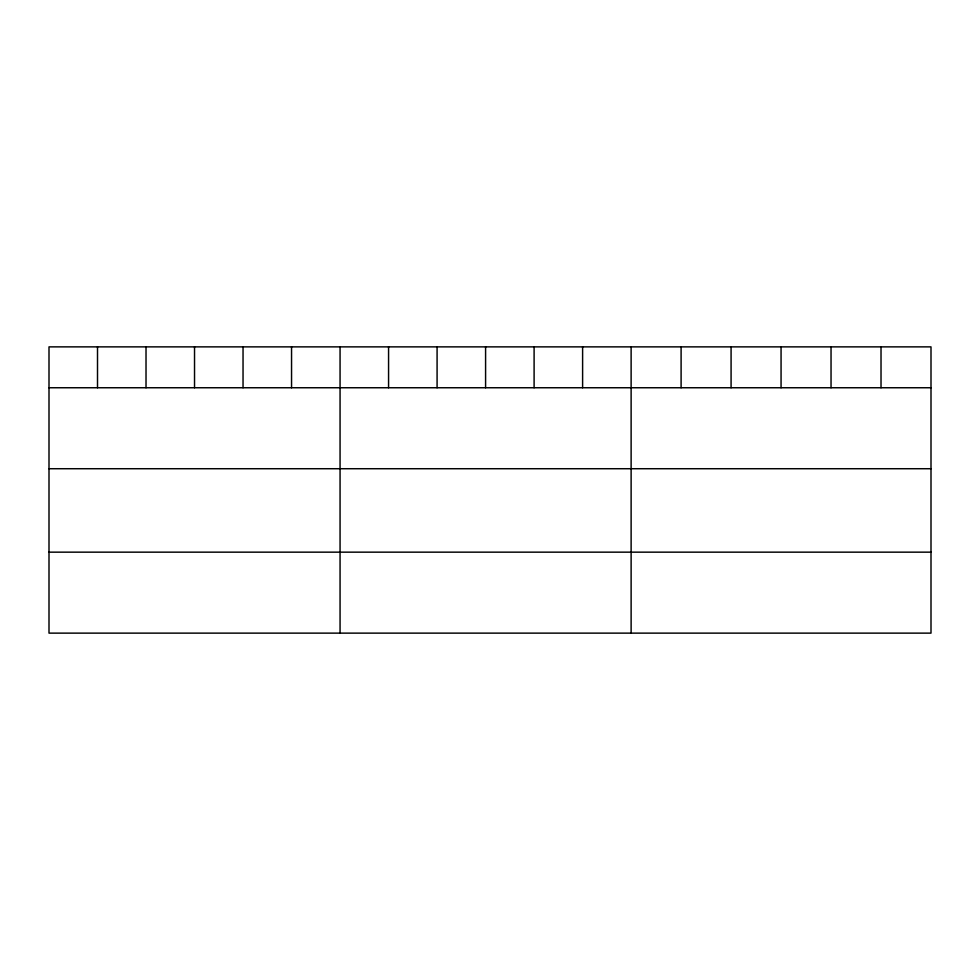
<?xml version="1.0" encoding="UTF-8"?>
<svg xmlns="http://www.w3.org/2000/svg" width="980" height="980" viewBox="0 0 980 980"><rect width="100%" height="100%" fill="white"/><g stroke="black" fill="none" stroke-linecap="round" stroke-linejoin="round"><path stroke-width="1.47" d="M931 387.749L931 633.129L49 633.129L49 346.871L931 346.871L931 387.749L49 387.749M49 468.722L931 468.722M49 552.157L931 552.157M881.02 346.871L881.02 387.749M831.04 346.871L831.04 387.749M781.06 346.871L781.06 387.749M731.08 346.871L731.08 387.749M681.1 346.871L681.1 387.749M631.12 346.871L631.12 633.129M582.61 346.871L582.61 387.749M534.1 346.871L534.1 387.749M485.59 346.871L485.59 387.749M437.08 346.871L437.08 387.749M388.57 346.871L388.57 387.749M340.06 346.871L340.06 633.129M291.55 346.871L291.55 387.749M243.04 346.871L243.04 387.749M194.53 346.871L194.53 387.749M146.02 346.871L146.02 387.749M97.51 346.871L97.51 387.749"/></g></svg>
